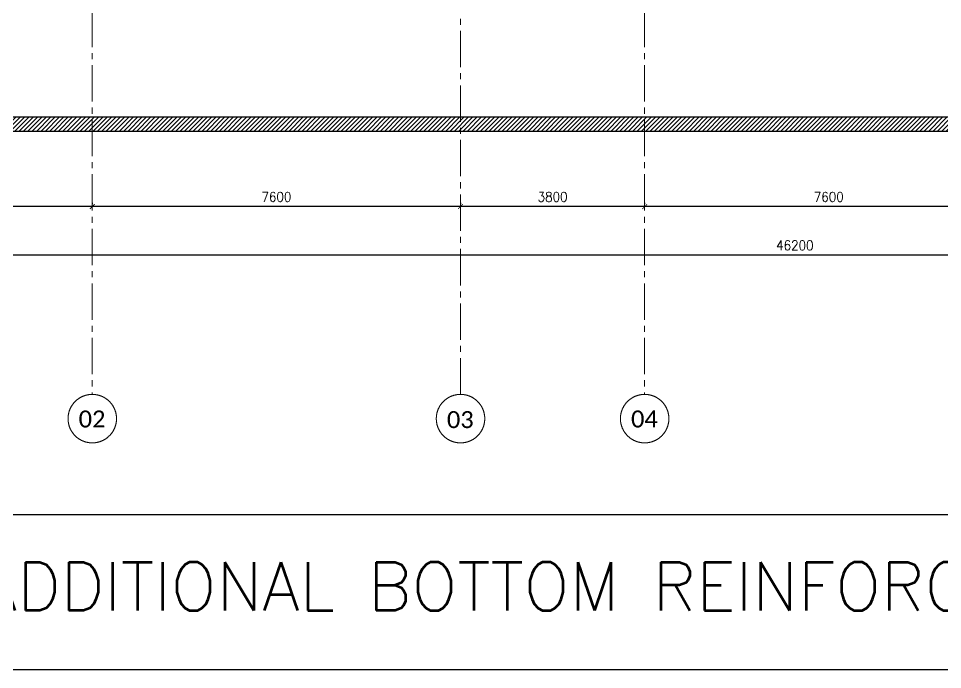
# Model space of a CAD drawing. Header units: millimetres. Extents: x -967280 to 3852, y 2833 to 1955156.
# Drawn here: x -633752 to -614681, y 466936 to 480367 of the extents above; entities that cross this region are included whole.
import ezdxf

# ---------------------------------------------------------------- set-up
doc = ezdxf.new("R2010")
doc.units = ezdxf.units.MM
doc.header["$LTSCALE"] = 1000
doc.header["$PDMODE"] = 35
doc.header["$PDSIZE"] = 25
doc.linetypes.add('Columns_Structural070816$0$CENTER2', pattern=[1.125, 0.75, -0.125, 0.125, -0.125])
doc.linetypes.add('HRZN_Line-Ptrn-Sold', pattern=[9144001.0, 9144000.0, -1])
for name, color, linetype in [('_N-DIM 3', 7, 'Continuous'), ('A-ANNO-TEXT-25', 7, 'Continuous'), ('R.C. footing', 4, 'Continuous'), ('S - BATH Hach', 1, 'Continuous'), ('S -Beams', 2, 'Continuous')]:
    doc.layers.add(name, color=color, linetype=linetype)
for name, color, linetype, lineweight in [('A-AX-ATT-100', 7, 'HRZN_Line-Ptrn-Sold', 18), ('S - column', 6, 'Continuous', 60), ('ST-000-AXIS', 9, 'Columns_Structural070816$0$CENTER2', 9)]:
    doc.layers.add(name, color=color, linetype=linetype, lineweight=lineweight)
doc.styles.add('Calibri_2', font='calibri.ttf', dxfattribs={"height": 300})
doc.styles.add('ROMANC', font='romanc.shx')
doc.styles.add('TUNELNO', font='romans.shx', dxfattribs={"width": 0.9})
doc.dimstyles.new('Copy(2) of DSEC', dxfattribs={"dimtxt": 200, "dimasz": 100, "dimexe": 50, "dimexo": 80, "dimgap": 100, "dimtad": 1, "dimdec": 0, "dimrnd": 5, "dimzin": 0, "dimdsep": 46, "dimtxsty": 'TUNELNO', "dimblk": 'ARCHTICK', "dimcen": 0.09, "dimclrd": 1, "dimclre": 1, "dimclrt": 3, "dimadec": 0, "dimazin": 0, "dimtfac": 0.78125, "dimtdec": 0, "dimtix": 1, "dimtmove": 2, "dimatfit": 3, "dimldrblk": 'ARCHTICK', "dimfxl": 1, "dimtolj": 1, "dimtzin": 0, "dimarcsym": 0})

# ---------------------------------------------------------------- blocks, each defined once
blk = doc.blocks.new('A$C46269fcd new')
at = {"layer": 'S - BATH Hach', "ltscale": 30, "transparency": 33554483}
h = blk.add_hatch(dxfattribs=at)
h.set_pattern_fill('ANSI31', color=1, scale=20)
h.set_pattern_definition([(45, (643184.17, -484711.8), (-44.9012806, 44.9012806), [])])
h.paths.add_polyline_path([(47835, 35800), (47835, -9200), (-6100, -9200), (-6100, 35800), (-5800, 35800), (-5800, -8900), (47535, -8900), (47535, 35800)])
at = {"layer": 'R.C. footing', "color": 4, "ltscale": 30}
blk.add_lwpolyline([(47835, 35800), (47835, -9200), (-6100, -9200), (-6100, 35800), (-5800, 35800), (-5800, -8900), (47535, -8900), (47535, 35800)], close=True, dxfattribs=at)
blk = doc.blocks.new('_ArchTick')
at = {"color": 0, "linetype": 'ByBlock', "const_width": 0.15}
blk.add_lwpolyline([(-0.5, -0.5), (0.5, 0.5)], dxfattribs=at)
blk = doc.blocks.new('*D1516')
at = {"layer": '_N-DIM 3', "color": 1, "linetype": 'Continuous', "lineweight": -2, "ltscale": 30, "transparency": 16777216}
for p, q in [((536899, 699769), (536899, 699739)), ((544499, 699769), (544499, 699739)), ((544499, 699689), (536899, 699689))]:
    blk.add_line(p, q, dxfattribs=at)
at = {"layer": 'Defpoints', "color": 0, "linetype": 'Continuous', "ltscale": 30, "transparency": 16777216}
for p in [(536899, 699689), (536899, 699689), (544499, 699689)]:
    blk.add_point(p, dxfattribs=at)
at = {"layer": '_N-DIM 3', "color": 1, "linetype": 'Continuous', "lineweight": -2, "ltscale": 30, "transparency": 16777216, "xscale": 100, "yscale": 100, "zscale": 100, "rotation": 180}
blk.add_blockref('_ArchTick', (536899, 699689), dxfattribs=at)
at = {"layer": '_N-DIM 3', "color": 1, "linetype": 'Continuous', "lineweight": -2, "ltscale": 30, "transparency": 16777216, "xscale": 100, "yscale": 100, "zscale": 100}
blk.add_blockref('_ArchTick', (544499, 699689), dxfattribs=at)
at = {"layer": '_N-DIM 3', "color": 3, "linetype": 'Continuous', "ltscale": 30, "transparency": 16777216, "insert": (540699, 699889), "char_height": 200, "attachment_point": 5, "style": 'TUNELNO'}
blk.add_mtext('\\A1;7600', dxfattribs=at)
blk = doc.blocks.new('*D1517')
at = {"layer": '_N-DIM 3', "color": 1, "linetype": 'Continuous', "lineweight": -2, "ltscale": 30, "transparency": 16777216}
for p, q in [((533099, 699769), (533099, 699739)), ((536899, 699769), (536899, 699739)), ((536899, 699689), (533099, 699689))]:
    blk.add_line(p, q, dxfattribs=at)
at = {"layer": 'Defpoints', "color": 0, "linetype": 'Continuous', "ltscale": 30, "transparency": 16777216}
for p in [(533099, 699689), (533099, 699689), (536899, 699689)]:
    blk.add_point(p, dxfattribs=at)
at = {"layer": '_N-DIM 3', "color": 1, "linetype": 'Continuous', "lineweight": -2, "ltscale": 30, "transparency": 16777216, "xscale": 100, "yscale": 100, "zscale": 100, "rotation": 180}
blk.add_blockref('_ArchTick', (533099, 699689), dxfattribs=at)
at = {"layer": '_N-DIM 3', "color": 1, "linetype": 'Continuous', "lineweight": -2, "ltscale": 30, "transparency": 16777216, "xscale": 100, "yscale": 100, "zscale": 100}
blk.add_blockref('_ArchTick', (536899, 699689), dxfattribs=at)
at = {"layer": '_N-DIM 3', "color": 3, "linetype": 'Continuous', "ltscale": 30, "transparency": 16777216, "insert": (534999, 699889), "char_height": 200, "attachment_point": 5, "style": 'TUNELNO'}
blk.add_mtext('\\A1;3800', dxfattribs=at)
blk = doc.blocks.new('*D1518')
at = {"layer": '_N-DIM 3', "color": 1, "linetype": 'Continuous', "lineweight": -2, "ltscale": 30, "transparency": 16777216}
for p, q in [((525499, 699769), (525499, 699739)), ((533099, 699769), (533099, 699739)), ((533099, 699689), (525499, 699689))]:
    blk.add_line(p, q, dxfattribs=at)
at = {"layer": 'Defpoints', "color": 0, "linetype": 'Continuous', "ltscale": 30, "transparency": 16777216}
for p in [(525499, 699689), (525499, 699689), (533099, 699689)]:
    blk.add_point(p, dxfattribs=at)
at = {"layer": '_N-DIM 3', "color": 1, "linetype": 'Continuous', "lineweight": -2, "ltscale": 30, "transparency": 16777216, "xscale": 100, "yscale": 100, "zscale": 100, "rotation": 180}
blk.add_blockref('_ArchTick', (525499, 699689), dxfattribs=at)
at = {"layer": '_N-DIM 3', "color": 1, "linetype": 'Continuous', "lineweight": -2, "ltscale": 30, "transparency": 16777216, "xscale": 100, "yscale": 100, "zscale": 100}
blk.add_blockref('_ArchTick', (533099, 699689), dxfattribs=at)
at = {"layer": '_N-DIM 3', "color": 3, "linetype": 'Continuous', "ltscale": 30, "transparency": 16777216, "insert": (529299, 699889), "char_height": 200, "attachment_point": 5, "style": 'TUNELNO'}
blk.add_mtext('\\A1;7600', dxfattribs=at)
blk = doc.blocks.new('*D1519')
at = {"layer": '_N-DIM 3', "color": 1, "linetype": 'Continuous', "lineweight": -2, "ltscale": 30, "transparency": 16777216}
for p, q in [((516899, 699769), (516899, 699739)), ((525499, 699769), (525499, 699739)), ((525499, 699689), (516899, 699689))]:
    blk.add_line(p, q, dxfattribs=at)
at = {"layer": 'Defpoints', "color": 0, "linetype": 'Continuous', "ltscale": 30, "transparency": 16777216}
for p in [(516899, 699689), (516899, 699689), (525499, 699689)]:
    blk.add_point(p, dxfattribs=at)
at = {"layer": '_N-DIM 3', "color": 1, "linetype": 'Continuous', "lineweight": -2, "ltscale": 30, "transparency": 16777216, "xscale": 100, "yscale": 100, "zscale": 100, "rotation": 180}
blk.add_blockref('_ArchTick', (516899, 699689), dxfattribs=at)
at = {"layer": '_N-DIM 3', "color": 1, "linetype": 'Continuous', "lineweight": -2, "ltscale": 30, "transparency": 16777216, "xscale": 100, "yscale": 100, "zscale": 100}
blk.add_blockref('_ArchTick', (525499, 699689), dxfattribs=at)
at = {"layer": '_N-DIM 3', "color": 3, "linetype": 'Continuous', "ltscale": 30, "transparency": 16777216, "insert": (521199, 699889), "char_height": 200, "attachment_point": 5, "style": 'TUNELNO'}
blk.add_mtext('\\A1;8600', dxfattribs=at)
blk = doc.blocks.new('*D1520')
at = {"layer": '_N-DIM 3', "color": 1, "linetype": 'Continuous', "lineweight": -2, "ltscale": 30, "transparency": 16777216}
for p, q in [((516899, 698769), (516899, 698739)), ((563099, 698769), (563099, 698739)), ((563099, 698689), (516899, 698689))]:
    blk.add_line(p, q, dxfattribs=at)
at = {"layer": 'Defpoints', "color": 0, "linetype": 'Continuous', "ltscale": 30, "transparency": 16777216}
for p in [(516899, 698689), (516899, 698689), (563099, 698689)]:
    blk.add_point(p, dxfattribs=at)
at = {"layer": '_N-DIM 3', "color": 1, "linetype": 'Continuous', "lineweight": -2, "ltscale": 30, "transparency": 16777216, "xscale": 100, "yscale": 100, "zscale": 100, "rotation": 180}
blk.add_blockref('_ArchTick', (516899, 698689), dxfattribs=at)
at = {"layer": '_N-DIM 3', "color": 1, "linetype": 'Continuous', "lineweight": -2, "ltscale": 30, "transparency": 16777216, "xscale": 100, "yscale": 100, "zscale": 100}
blk.add_blockref('_ArchTick', (563099, 698689), dxfattribs=at)
at = {"layer": '_N-DIM 3', "color": 3, "linetype": 'Continuous', "ltscale": 30, "transparency": 16777216, "insert": (539999, 698889), "char_height": 200, "attachment_point": 5, "style": 'TUNELNO'}
blk.add_mtext('\\A1;46200', dxfattribs=at)
blk = doc.blocks.new('Grid - HRZN_G-Datm-Grid-Head-1554275-FIRST FLOOR FFL_1_')
at = {"layer": 'A-AX-ATT-100'}
blk.add_circle((0, 0), 5, dxfattribs=at)
blk = doc.blocks.new('AXES-00')
at = {"layer": 'ST-000-AXIS'}
for p, q in [((525498.9, 750979.6), (525498.9, 695813.8)), ((533098.9, 695813.8), (533098.9, 750979.6)), ((536898.9, 750979.6), (536898.9, 695813.8))]:
    blk.add_line(p, q, dxfattribs=at)
at = {"layer": 'A-AX-ATT-100', "xscale": 99.99999999999993, "yscale": 99.99999999999993, "zscale": 99.99999999999993, "rotation": 180}
for p in [(525498.9, 695313.8), (536898.9, 695313.8)]:
    blk.add_blockref('Grid - HRZN_G-Datm-Grid-Head-1554275-FIRST FLOOR FFL_1_', p, dxfattribs=at)
at = {"layer": 'A-AX-ATT-100', "xscale": 99.99999999999993, "yscale": 99.99999999999993, "zscale": 99.99999999999993}
blk.add_blockref('Grid - HRZN_G-Datm-Grid-Head-1554275-FIRST FLOOR FFL_1_', (533098.9, 695313.8), dxfattribs=at)
at = {"layer": 'A-AX-ATT-100', "linetype": 'Continuous', "lineweight": 13, "char_height": 350, "width": 673.417, "attachment_point": 1, "style": 'Calibri_2'}
for s, insert in [('02', (525218, 695481.8)), ('03', (532817.7, 695468.8)), ('04', (536618, 695481.8))]:
    blk.add_mtext(s, dxfattribs=dict(at, insert=insert))
at = {"layer": '_N-DIM 3', "color": 3, "linetype": 'Continuous', "ltscale": 30}
for base, p1, p2, picture, middle in [((516898.9, 699688.7), (525498.9, 699688.7), (516898.9, 699688.7), '*D1519', (521198.9, 699888.7)), ((525498.9, 699688.7), (533098.9, 699688.7), (525498.9, 699688.7), '*D1518', (529298.9, 699888.7)), ((533098.9, 699688.7), (536898.9, 699688.7), (533098.9, 699688.7), '*D1517', (534998.9, 699888.7)), ((536898.9, 699688.7), (544498.9, 699688.7), (536898.9, 699688.7), '*D1516', (540698.9, 699888.7)), ((516898.9, 698688.7), (563098.9, 698688.7), (516898.9, 698688.7), '*D1520', (539998.9, 698888.7))]:
    dim = blk.add_linear_dim(base=base, p1=p1, p2=p2, dimstyle='Copy(2) of DSEC', dxfattribs=at)
    dim.commit()
    dim.dimension.update_dxf_attribs({"geometry": picture, "text_midpoint": middle})

msp = doc.modelspace()

# ---------------------------------------------------------------- linework, layer by layer
at = {"layer": 'S -Beams'}
msp.add_lwpolyline([(-652423.9, 466935.6), (-573598.7, 466935.6), (-573598.7, 470128.3), (-652423.9, 470128.3)], close=True, dxfattribs=at)

# ---------------------------------------------------------------- block references
at = {"layer": 'S - column', "color": 7, "true_color": 0xffffff}
msp.add_blockref('A$C46269fcd new', (-640828.7, 487237.4), dxfattribs=at)
at = {"layer": 'S -Beams'}
msp.add_blockref('AXES-00', (-1157727.6, -223202.4), dxfattribs=at)

# ---------------------------------------------------------------- texts
at = {"layer": 'A-ANNO-TEXT-25', "insert": (-652423.9, 469151.2), "char_height": 1000, "attachment_point": 1, "style": 'ROMANC'}
msp.add_mtext_dynamic_manual_height_columns('{\\Fsimplex|c0; CONCRETE DIMENSION & ADDITIONAL BOTTOM REINFORCEMENT PLAN FOR LOWER BASEMENT CEILING }', width=82487.138, gutter_width=8268.9, heights=[0], dxfattribs=at)

doc.saveas('drawing.dxf')
